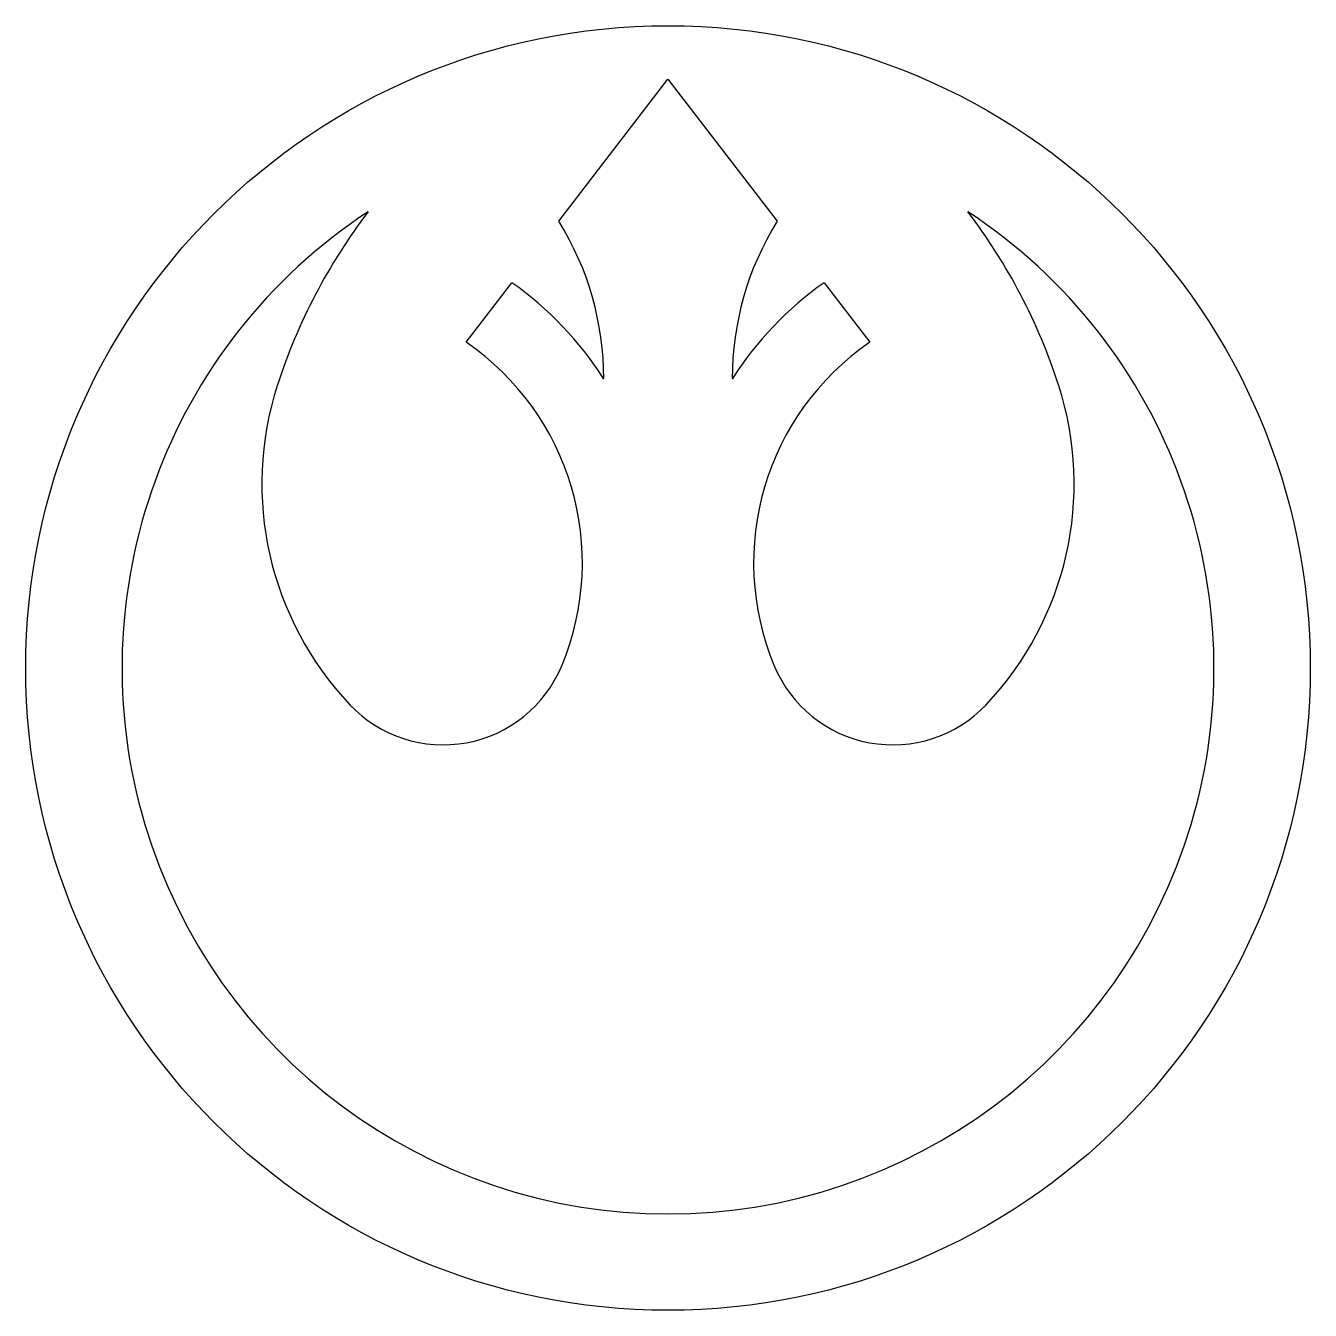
# Model space of a CAD drawing. Header units: millimetres. Extents: x -60 to 60, y -60 to 60.
import ezdxf

# ---------------------------------------------------------------- set-up
doc = ezdxf.new("R2010")
doc.units = ezdxf.units.MM
doc.layers.add('LOGO REPUBLICA', color=7, linetype='Continuous')

msp = doc.modelspace()

# ---------------------------------------------------------------- linework, layer by layer
msp.add_circle((0, 0, 10), 60)
at = {"layer": 'LOGO REPUBLICA'}
for p, q in [((-10.19, 41.73, 10), (0, 55, 10)), ((0, 55, 10), (10.19, 41.73, 10)), ((-18.85, 30.43, 10), (-14.58, 35.99, 10)), ((14.58, 35.99, 10), (18.85, 30.43, 10))]:
    msp.add_line(p, q, dxfattribs=at)
for centre, radius, start, end in [((0, 0, 10), 51, 123.2998, 56.7002), ((14.9, 9.82, 10), 54, 142.5953, 162.0755), ((-14.9, 9.82, 10), 54, 17.9245, 37.4047), ((-34, 27, 10), 28, 0, 31.7313), ((34, 27, 10), 28, 148.2687, 180), ((-33, 9.82, 10), 32, 32.4617, 54.865), ((33, 9.82, 10), 32, 125.135, 147.5383), ((-33, 9.82, 10), 25, 337.3801, 55.5277), ((33, 9.82, 10), 25, 124.4723, 202.6199), ((-7.94, 17.21, 10), 30, 162.0755, 223.4823), ((7.94, 17.21, 10), 30, 316.5177, 17.9245), ((-21, 4.82, 10), 12, 223.4823, 337.3801), ((21, 4.82, 10), 12, 202.6199, 316.5177)]:
    msp.add_arc(centre, radius, start, end, dxfattribs=at)

doc.saveas('drawing.dxf')
